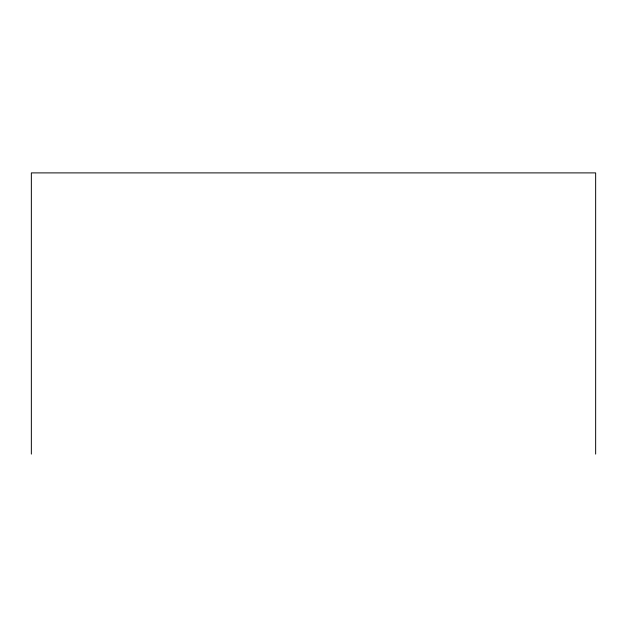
<?xml version="1.0" encoding="UTF-8"?>
<svg xmlns="http://www.w3.org/2000/svg" width="627" height="627" viewBox="0 0 627 627"><rect width="100%" height="100%" fill="white"/><g stroke="black" fill="none" stroke-linecap="round" stroke-linejoin="round"><path stroke-width="0.94" d="M595.65 454.105L595.65 172.895L31.35 172.895L31.35 454.105"/></g></svg>
